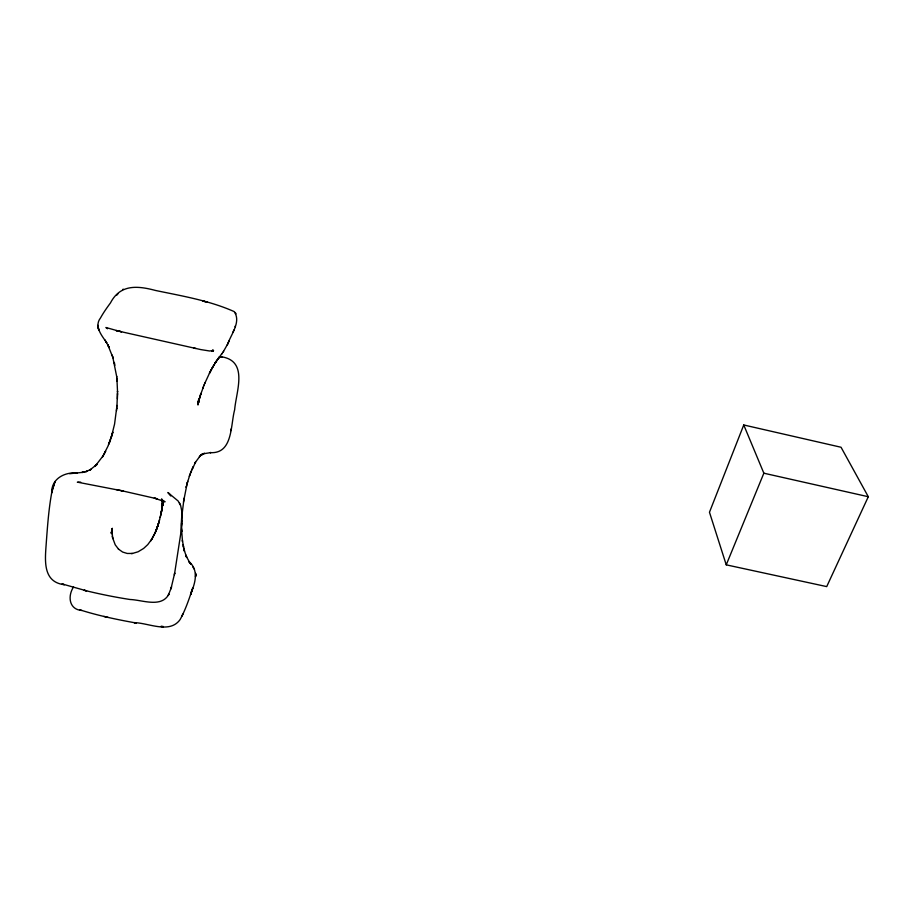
<?xml version="1.0" encoding="UTF-8"?>
<svg xmlns="http://www.w3.org/2000/svg" width="914" height="914" viewBox="0 0 914 914"><rect width="100%" height="100%" fill="white"/><g stroke="black" fill="none" stroke-linecap="round" stroke-linejoin="round"><path stroke-width="1.37" d="M181.612 526.064L181.646 523.322L181.692 531.594L181.623 528.909M116.946 406.204L117.54 391.329L117.54 392.072L116.912 378.373L117.152 381.241M111.908 533.73L111.908 530.897L112.776 538.563L112.251 536.118M117.518 394.277L117.529 393.523L117.392 398.71M111.885 532.462L112.331 528.269M181.749 520.397L181.635 524.179L182.343 511.829M198.544 400.595L198.589 399.921L198.441 401.84L198.589 399.921M112.011 530.017L111.885 531.617L112.228 528.886L111.12 533.262L111.405 532.302M51.675 493.023C51.218 478.696 64.654 471.875 77.29 472.961L75.005 473.178L84.008 472.195L81.906 472.469L87.401 471.213L85.585 471.738L91.274 469.259L89.823 470.059L96.975 464.358L94.942 466.46L103.248 455.663L102.471 456.943L107.921 446.295L112.868 432.151L111.085 438.092L114.57 424.085L116.992 405.428M116.729 408.478L116.809 407.69L116.501 410.763M182.252 512.743L184.068 498.21M198.487 401.143L198.052 404.594L198.829 400.663L198.189 403.474M162.395 506.082L162.543 504.825L162.201 507.727L162.384 500.918L162.612 502.14L161.572 499.307L162.692 500.883L162.098 499.969M111.976 530.463L112.216 528.749L111.908 530.954L112.114 529.32M104.813 339.757L106.63 342.681C101.9 335.598 93.834 326.481 100.494 317.969C103.396 312.702 106.892 307.778 110.457 302.934C120.191 284.22 137.237 285.579 155.597 290.481C182.057 295.999 209.363 300.535 234.133 311.571C241.387 321.522 231.265 334.044 227.7 343.961M162.338 506.482L162.509 505.236L160.727 515.119L161.332 512.354M198.315 402.743L198.087 404.125M183.463 502.129L187.096 483.62L186.159 487.368L186.365 486.568M112.045 529.846L112.216 528.749M161.949 509.041L162.155 507.864L161.093 513.451M197.961 404.913L198.281 403.074M161.561 511.223L162.086 508.39L161.23 512.891L161.447 511.771M174.357 574.906L174.723 572.964L170.952 588.845L171.581 586.822M174.54 573.923L180.686 534.039L181.977 512.183L180.641 505.476L178.184 501.043L167.879 492.52L170.872 495.936L170.335 495.125M51.744 492.463L55.034 481.484L52.201 490.144C48.808 507.647 47.551 525.459 46.248 543.213C45.14 559.414 42.158 582.115 64.38 584.709L62.026 583.92L86.602 590.855L84.202 590.284M201.126 455.069L202.223 454.235L200.349 455.675L204.485 453.287L203.057 453.824L210.997 452.567L210.151 452.636C233.036 454.098 230.454 425.136 234.647 409.78C236.166 391.135 249.202 359.945 219.977 356.574L222.251 357.351M230.751 430.7L231.128 428.94M159.584 519.758L158.853 522.385L160.967 514.045M199.046 399.806L198.372 402.606L199.812 397.122L198.578 401.714L199.286 398.938M160.178 517.415L160.578 515.736M186.902 484.363L189.895 474.64L189.312 476.32M199.298 398.961L200.989 393.374L199.823 397.076M187.724 481.358L187.199 483.209L187.404 482.512M235.298 326.001L235.058 326.812M171.306 587.691L168.279 595.345L168.896 594.203C161.355 608.176 142.435 599.904 130.062 599.504C114.741 597.128 99.523 594.054 84.465 590.341M158.362 524.019L159.116 521.426M200.395 395.225L204.165 384.794M192.089 590.113L192.728 588.125C189.152 598.83 185.576 609.649 180.104 619.578C169.65 634.19 148.571 622.834 133.992 622.617C116.421 619.441 98.895 615.739 81.826 610.461C68.87 609.558 67.59 595.997 73.508 587.016M191.597 591.575L190.546 594.706L191.986 590.433L191.323 592.409M191.712 591.267C195.71 581.555 198.292 569.571 189.129 561.756L190.809 564.098L189.129 561.756M190.935 593.563L191.22 592.718M189.792 474.96L191.414 470.71M109.292 442.936L110.617 439.406L108.617 444.638M203.034 387.673L202.725 388.484L203.434 386.633M190.295 473.589L195.562 462.096L200.257 455.778M155.551 531.891L157.893 525.481L154.9 533.388L155.848 531.125M743.756 424.976L709.47 512.251L726.242 564.841L826.713 586.605L868.3 496.725L841.04 447.254L743.756 424.976L763.853 473.201L726.242 564.841M232.979 332.296L233.881 330.011M203.845 385.594L204.93 382.943M204.599 383.743L209.832 372.466M191.917 469.51L193.105 466.826L192.488 468.197M228.134 343.081L229.288 340.694M215.933 361.795L223.256 351.821L227.552 344.235M182.96 614.025L182 615.967L182.377 615.202M227.255 344.841L227.997 343.333M210.38 371.415L210.768 370.65L209.443 373.22L212.334 367.805L210.928 370.353L211.34 369.61M104.927 452.624L105.658 451.265L103.316 455.549M211.911 368.559L213.956 364.983L212.482 367.519L212.928 366.765M213.522 365.737L217.098 360.07M215.201 362.961L214.721 363.726L215.83 361.967M223.256 351.821L223.622 351.25M215.327 362.744L216.469 361.007M150.593 541.111L155.209 532.668L151.975 539.02L152.284 538.483L147.76 544.618L143.601 548.457L138.094 551.782L132.473 553.45L127.229 553.461L122.636 552.056L118.386 549.051M216.561 360.87L219.691 356.631L217.806 359.111L219.052 357.431M221.508 354.289L221.965 353.661M211.648 351.319L212.905 349.765M117.929 293.874L116.661 295.256M95.993 465.375L96.975 464.358M199.343 456.749L201.423 454.841M122.739 289.51L123.264 289.155M212.619 350.827L211.762 351.41L213.465 350.542L209.592 350.987L200.772 349.582L116.032 330.548L121.562 331.748L118.512 331.085M202.748 453.972L201.56 454.715L203.205 453.767M131.353 553.587L132.473 553.45M69.624 473.726L73.428 473.303M80.683 482.158L77.324 482.226M77.884 482.249L123.379 491.069L116.272 489.561M136.163 622.982L134.13 622.628L136.3 623.017M121.105 490.589L157.094 498.804L154.272 498.061L165.068 501.82L161.629 499.855L163.172 500.792L162.281 500.164L162.566 501.569L161.984 499.238L162.601 501.855L161.778 499.307L162.258 500.301M119.151 331.222L105.898 327.498L107.498 328.766M763.853 473.201L868.3 496.725M103.865 616.413L108.092 617.396M193.791 347.994L195.939 348.497M202.919 301.049L207.524 302.294M203.045 301.06L205.284 301.677M79.667 609.718L81.826 610.461M162.486 500.426L163.377 500.906M162.281 500.164L163.617 501.203L161.447 499.467L163.046 500.906M118.66 549.303L115.233 544.835L112.593 537.752M168.862 493.32L169.673 494.166M235.047 312.405L236.075 313.788M189.849 562.761L186.205 556.203L186.605 557.174L184.274 550.365M106.63 342.681L106.047 341.745L109.246 347.663L107.783 344.761L113.039 357.911L112.136 355.055M192.808 566.817L194.179 569.011M107.783 344.761L108.252 345.686M179.441 502.883L180.389 504.894M185.599 554.707L186.605 557.174M97.981 327.589L98.803 330.023L97.798 325.293M112.776 357.088L116.775 376.991M183.851 548.766L184.502 551.279L182.389 540.528L182.492 541.385L181.669 530.737M162.258 500.415L162.601 501.855M114.924 365.257L114.273 362.412L114.444 363.201M183.017 544.744L183.508 547.292L183.337 546.401M116.695 376.248L116.981 379.116M111.885 532.222L111.942 533.605M162.601 502.597L162.475 505.373L162.601 502.597M162.601 502.86L162.441 505.716L162.601 502.86M195.699 574.655L195.562 576.78L195.699 574.655M162.612 503.431L162.521 505.042L162.566 502.106L162.623 503.408M198.624 401.486L198.03 404.319L198.624 401.486M158.133 524.727L157.848 525.63L158.933 522.157L157.311 527.229L158.43 523.825L158.133 524.727M156.454 529.56L156.168 530.36L157.345 527.127L156.454 529.56M195.562 462.096L194.876 463.295L195.527 462.164M213.465 350.542L212.311 350.953L213.476 350.656M163.332 626.593L161.013 626.433L163.332 626.593M195.676 575.512L195.642 573.409L195.676 575.512"/></g></svg>
